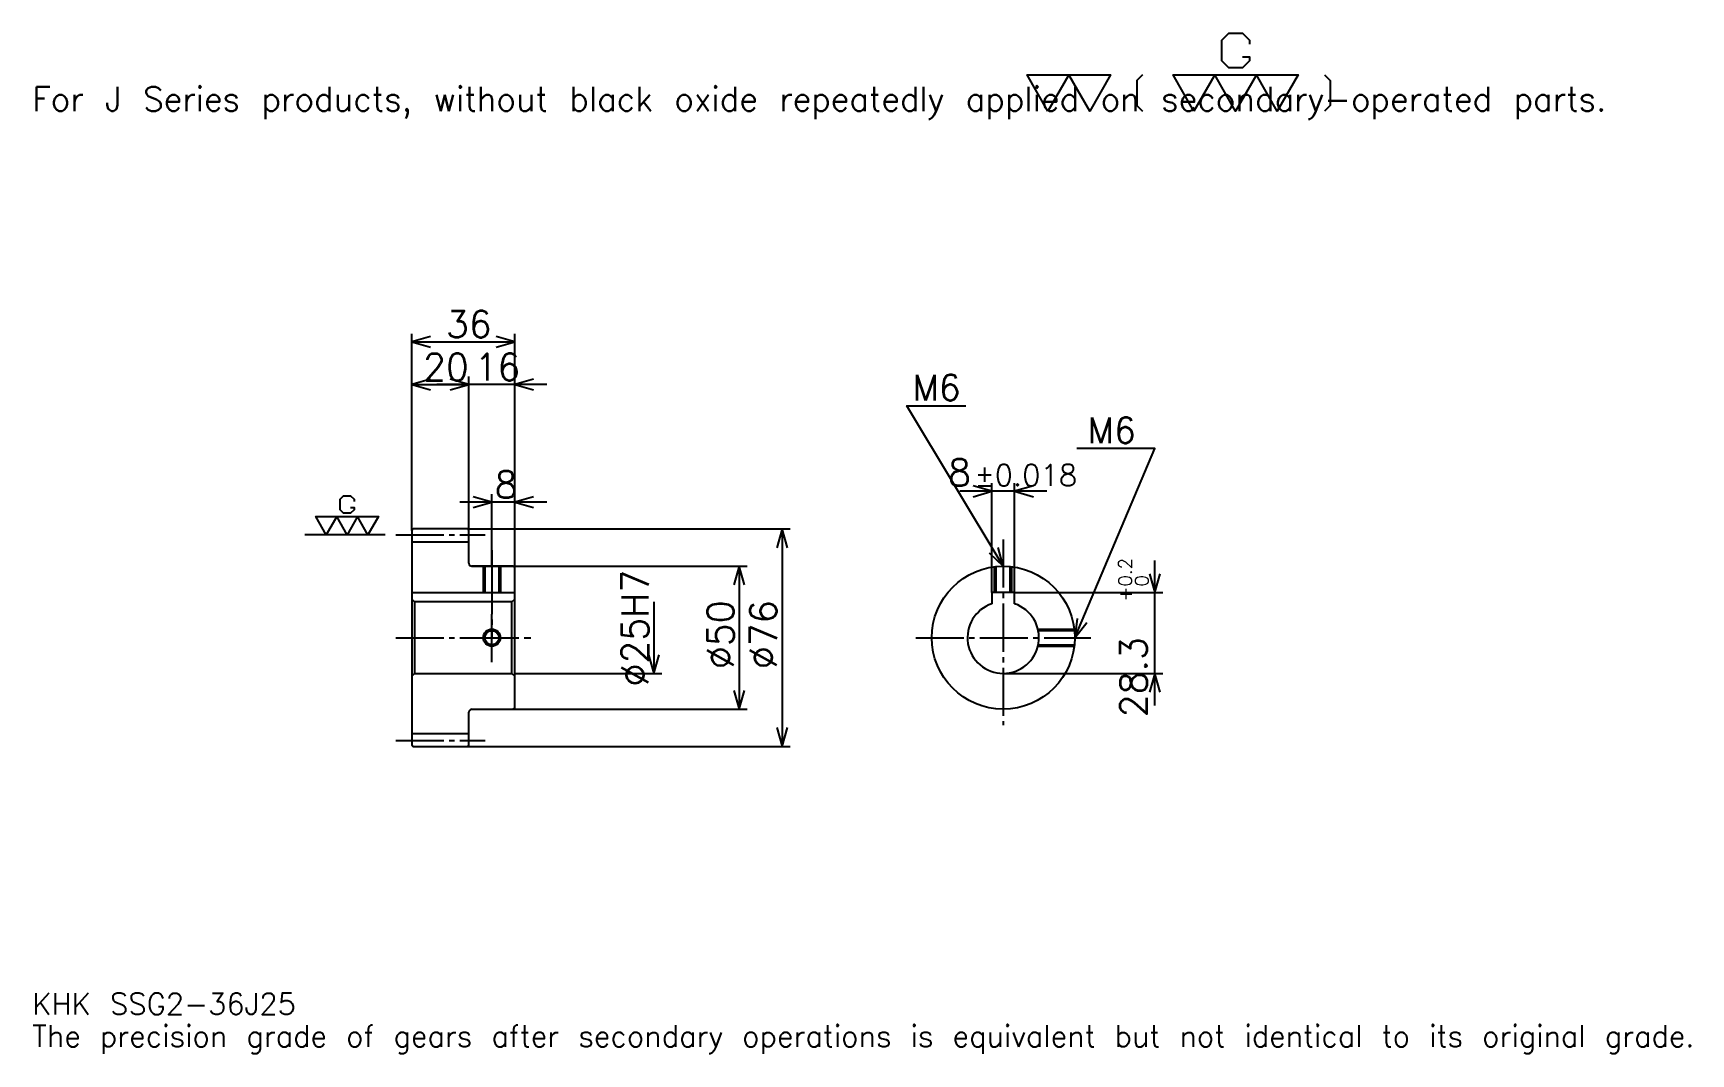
# Model space of a CAD drawing. Extents: x 19 to 599, y 7 to 364.
import ezdxf

# ---------------------------------------------------------------- set-up
doc = ezdxf.new("R2010")
doc.units = 0
doc.linetypes.add('DASHDOT', pattern=[22.434782, 16.826087, -1.869565, 1.869565, -1.869565])
doc.layers.get('0').update_dxf_attribs({"linetype": 'CONTINUOUS'})
doc.layers.add('DASHDOT', color=6, linetype='DASHDOT')
doc.styles.add('KANJI', font='TXT', dxfattribs={"bigfont": 'BIGFONT'})

msp = doc.modelspace()

# ---------------------------------------------------------------- linework, layer by layer
at = {"color": 5}
for p, q in [((151.434784, 190.369568), (151.434784, 258.608704)), ((151.434784, 255.804352), (187.434784, 255.804352)), ((187.434784, 190.369568), (187.434784, 258.608704)), ((171.434784, 190.369568), (171.434784, 243.652161)), ((151.434784, 240.847824), (171.434784, 240.847824)), ((198.652176, 240.847824), (160.217392, 240.847824)), ((373.478271, 203.543488), (343.043457, 203.543488)), ((354.260864, 168.169571), (354.260864, 206.347824)), ((362.260864, 168.169571), (362.260864, 206.347824)), ((198.652176, 199.717392), (168.217392, 199.717392)), ((179.434784, 190.369568), (179.434784, 202.521744)), ((151.434784, 189.869568), (151.434784, 190.369568)), ((170.934784, 190.369568), (187.434784, 190.369568)), ((171.434784, 189.869568), (171.434784, 190.369568)), ((179.434784, 177.369568), (179.434784, 190.369568)), ((179.434784, 177.369568), (179.434784, 190.369568)), ((187.434784, 190.369568), (283.717407, 190.369568)), ((187.434784, 176.869568), (187.434784, 190.369568)), ((280.913055, 190.369568), (280.913055, 114.369568)), ((172.434784, 177.369568), (187.434784, 177.369568)), ((187.434784, 177.369568), (268.760864, 177.369568)), ((265.956512, 177.369568), (265.956512, 127.369568)), ((411.304352, 128.652176), (411.304352, 179.386963)), ((362.260864, 168.169571), (414.108704, 168.169571)), ((236.043488, 164.869568), (236.043488, 139.869568)), ((187.434784, 139.869568), (238.847824, 139.869568)), ((358.260864, 139.869568), (414.108704, 139.869568)), ((172.434784, 127.369568), (187.434784, 127.369568)), ((187.434784, 127.369568), (268.760864, 127.369568)), ((170.934784, 114.369568), (187.434784, 114.369568)), ((187.434784, 114.369568), (283.717407, 114.369568))]:
    msp.add_line(p, q, dxfattribs=at)
at = {"color": 7}
msp.add_line((142.08696, 188.369568), (114.04348, 188.369568), dxfattribs=at)
at = {"color": 4}
for p, q in [((151.434784, 185.869568), (171.434784, 185.869568)), ((151.434784, 168.169571), (187.434784, 168.169571)), ((152.434784, 164.869568), (152.434784, 139.869568)), ((186.434784, 164.869568), (187.434784, 165.869568)), ((186.434784, 139.869568), (187.434784, 138.869568)), ((151.434784, 118.869568), (171.434784, 118.869568))]:
    msp.add_line(p, q, dxfattribs=at)
at = {"color": 7}
for points in [[(441.96524, 355.479126), (444.39566, 355.479126), (444.39566, 354.020874), (441.96524, 351.590424), (437.10437, 351.590424), (434.67392, 354.020874), (434.67392, 361.312164), (437.10437, 363.742615), (441.96524, 363.742615), (444.39566, 361.312164), (444.39566, 359.853912)], [(373.913055, 336.521729), (366.621765, 349.160004), (395.786957, 349.160004), (388.495667, 336.521729), (381.204346, 349.160004), (373.913055, 336.521729)], [(406.96698, 349.160004), (405.022614, 347.215637), (405.022614, 338.466064), (406.96698, 336.521729)], [(424.952179, 336.521729), (417.660889, 349.160004), (461.408691, 349.160004), (454.117401, 336.521729), (446.826111, 349.160004), (439.53479, 336.521729), (432.2435, 349.160004), (424.952179, 336.521729)], [(470.644348, 349.160004), (472.588715, 347.215637), (472.588715, 338.466064), (470.644348, 336.521729)], [(130.028259, 197.848267), (131.243484, 197.848267), (131.243484, 197.119141), (130.028259, 195.903915), (127.597824, 195.903915), (126.382614, 197.119141), (126.382614, 200.764786), (127.597824, 201.980011), (130.028259, 201.980011), (131.243484, 200.764786), (131.243484, 200.03566)], [(121.521744, 188.369568), (117.876083, 194.68869), (139.75, 194.68869), (136.104355, 188.369568), (132.458694, 194.68869), (128.813049, 188.369568), (125.167389, 194.68869), (121.521744, 188.369568)]]:
    msp.add_lwpolyline(points, dxfattribs=at)
at = {"color": 5}
for points in [[(157.978256, 257.67392), (151.434784, 255.804352), (157.978256, 253.934784)], [(180.891312, 253.934784), (187.434784, 255.804352), (180.891312, 257.67392)], [(157.978256, 242.717392), (151.434784, 240.847824), (157.978256, 238.978256)], [(164.891312, 238.978256), (171.434784, 240.847824), (164.891312, 242.717392)], [(164.891312, 238.978256), (171.434784, 240.847824), (164.891312, 242.717392)], [(193.978271, 242.717392), (187.434784, 240.847824), (193.978271, 238.978256)], [(358.260864, 177.369568), (324.608704, 233.456528), (345.17392, 233.456528)], [(383.260864, 152.369568), (411.304352, 218.5), (384.008698, 218.5)], [(347.717407, 201.67392), (354.260864, 203.543488), (347.717407, 205.41304)], [(368.804321, 205.41304), (362.260864, 203.543488), (368.804321, 201.67392)], [(172.891312, 197.847824), (179.434784, 199.717392), (172.891312, 201.58696)], [(193.978271, 201.58696), (187.434784, 199.717392), (193.978271, 197.847824)], [(282.782623, 183.826096), (280.913055, 190.369568), (279.043488, 183.826096)], [(353.291138, 182.018677), (358.260864, 177.369568), (356.497406, 183.942444)], [(267.82608, 170.826096), (265.956512, 177.369568), (264.086945, 170.826096)], [(409.434784, 174.713043), (411.304352, 168.169571), (413.17392, 174.713043)], [(384.094299, 159.123657), (383.260864, 152.369568), (387.536682, 157.663864)], [(234.17392, 146.41304), (236.043488, 139.869568), (237.913055, 146.41304)], [(413.17392, 133.326096), (411.304352, 139.869568), (409.434784, 133.326096)], [(264.086945, 133.91304), (265.956512, 127.369568), (267.82608, 133.91304)], [(279.043488, 120.913048), (280.913055, 114.369568), (282.782623, 120.913048)]]:
    msp.add_lwpolyline(points, dxfattribs=at)
at = {"color": 4}
for points in [[(171.434784, 178.369568), (171.434784, 189.869568), (170.934784, 190.369568), (151.934784, 190.369568), (151.434784, 189.869568), (151.434784, 138.869568)], [(172.434784, 127.369568), (186.934784, 127.369568), (187.434784, 127.869568), (187.434784, 176.869568), (186.934784, 177.369568), (172.434784, 177.369568)], [(176.434784, 177.369568), (176.434784, 168.169571)], [(176.974792, 177.369568), (176.974792, 168.169571)], [(181.894775, 177.369568), (181.894775, 168.169571)], [(182.434784, 177.369568), (182.434784, 168.169571)], [(355.260864, 168.169571), (355.260864, 177.188919)], [(355.800842, 168.169571), (355.800842, 177.248245)], [(360.720886, 168.169571), (360.720886, 177.248245)], [(361.260864, 168.169571), (361.260864, 177.188919)], [(362.260864, 164.21228), (362.260864, 168.169571), (354.260864, 168.169571), (354.260864, 164.21228)], [(151.434784, 138.869568), (152.434784, 139.869568), (186.434784, 139.869568), (186.434784, 164.869568), (152.434784, 164.869568), (151.434784, 165.869568)], [(370.395508, 155.369568), (383.0802, 155.369568)], [(370.516418, 154.829575), (383.139526, 154.829575)], [(370.395508, 149.369568), (383.0802, 149.369568)], [(370.516418, 149.909561), (383.139526, 149.909561)], [(151.434784, 138.869568), (151.434784, 114.869568), (151.934784, 114.369568), (170.934784, 114.369568), (171.434784, 114.869568), (171.434784, 126.369568)]]:
    msp.add_lwpolyline(points, dxfattribs=at)
for centre, radius in [((358.260864, 152.369568), 25), ((179.434784, 152.369568), 2.46)]:
    msp.add_circle(centre, radius, dxfattribs=at)
at = {"color": 7}
msp.add_circle((179.434784, 152.369568), 3, dxfattribs=at)
at = {"color": 4}
for centre, radius, start, end in [((172.434784, 178.369568), 1, 180, 270), ((358.260864, 152.369568), 12.5, 108.662925185, 71.337074815), ((172.434784, 126.369568), 1, 90, 180)]:
    msp.add_arc(centre, radius, start, end, dxfattribs=at)
at = {"layer": 'DASHDOT', "color": 7}
for p, q in [((145.826096, 188.369568), (177.043488, 188.369568)), ((358.260864, 186.717392), (358.260864, 121.760872)), ((179.434784, 177.369568), (179.434784, 152.369568)), ((145.826096, 152.369568), (193.043488, 152.369568)), ((327.652161, 152.369568), (388.869568, 152.369568)), ((145.826096, 116.369568), (177.043488, 116.369568))]:
    msp.add_line(p, q, dxfattribs=at)
for points in [[(179.434784, 182.978271), (179.434784, 162.560867)], [(179.434784, 143.760864), (179.434784, 160.978271)], [(170.82608, 152.369568), (188.043488, 152.369568)]]:
    msp.add_lwpolyline(points, dxfattribs=at)

# ---------------------------------------------------------------- texts
at = {"color": 7, "style": 'KANJI'}
for s, height, p in [('For J Series products, without black oxide repeatedly applied on secondary-operated parts.', 8.413043, (18.695652, 336.521729)), ('36', 9.347826, (163.358704, 257.299988)), ('20', 9.347826, (155.358704, 242.343475)), ('16', 9.347826, (173.358704, 242.343475)), ('M6', 8.973913, (326.478271, 235.32608)), ('M6', 8.973913, (387.747833, 220.369568)), ('8', 9.347826, (338.965088, 205.41304)), ('8', 9.347826, (180.396744, 201.213043)), ('%%p0.018', 7.478261, (348.218292, 205.41304)), ('KHK SSG2-36J25', 7.478261, (18.695652, 20.565218)), ('The precision grade of gears after secondary operations is equivalent but not identical to its original grade.', 7.478261, (18.695652, 9.347826))]:
    msp.add_text(s, height=height, dxfattribs=at).set_placement(p)
for s, height, p in [('%%c25H7', 9.347826, (234.17392, 135.309784)), ('0.2', 4.673913, (403.265228, 170.231445)), ('+', 4.673913, (403.265228, 164.996658)), ('0', 4.673913, (409.060883, 170.231445)), ('%%c50', 9.347826, (264.086945, 141.385864)), ('%%c76', 9.347826, (279.043488, 141.385864)), ('28.3', 9.347826, (408.5, 124.535568))]:
    msp.add_text(s, height=height, rotation=90, dxfattribs=at).set_placement(p)

doc.saveas('drawing.dxf')
